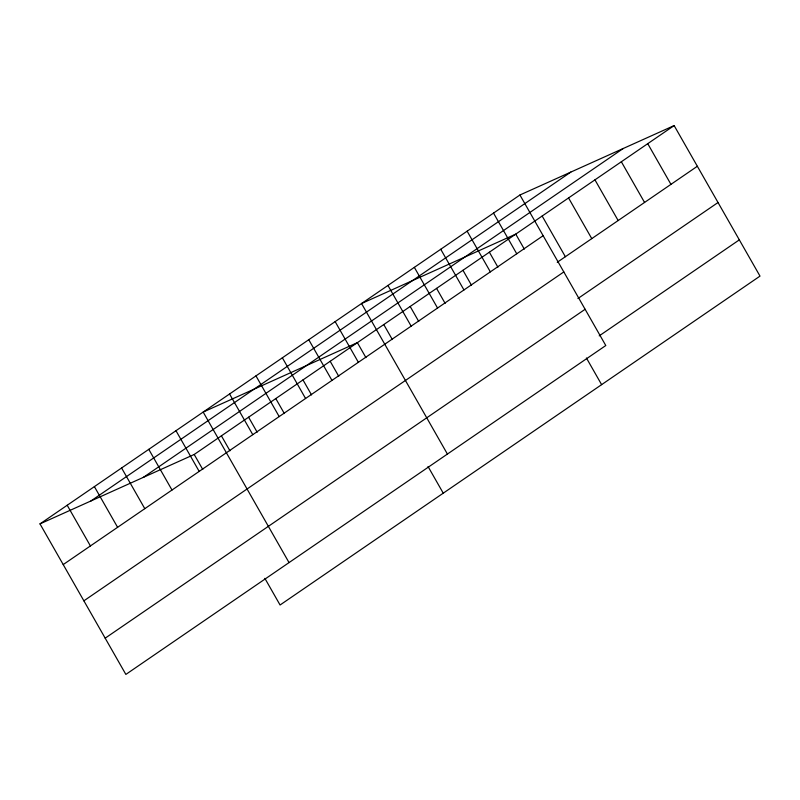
<?xml version="1.0" encoding="UTF-8"?>
<svg xmlns="http://www.w3.org/2000/svg" width="800" height="800" viewBox="0 0 800 800"><rect width="100%" height="100%" fill="white"/><g stroke="black" fill="none" stroke-linecap="round" stroke-linejoin="round"><path stroke-width="1.2" d="M519.93 195L605.79 345.53L125.86 674.42L40 523.89L519.93 195L674.14 125.58L760 276.11L280.07 605L264.87 578.35M90.89 500.98L570.82 172.09M143.32 477.38L623.25 148.49M40 523.89L194.21 454.47L674.14 125.58M63.21 564.58L543.14 235.69M557.25 262.28L697.35 166.27M83.88 600.83L563.81 271.94M577.92 298.53L718.02 202.52M105.18 638.17L585.12 309.28M599.22 335.87L739.33 239.86M647.74 143.67L670.95 184.36M621.35 161.76L644.56 202.45M594.95 179.85L618.16 220.54M568.56 197.94L591.77 238.63M542.16 216.03L565.37 256.72M524.31 249.11L515.76 234.12L361.55 303.53L447.41 454.06M586.42 357.99L601.62 384.64M493.53 213.09L516.74 253.78M489.37 252.2L497.92 267.2M467.14 231.18L490.35 271.87M462.97 270.29L471.52 285.28M440.74 249.27L463.95 289.96M436.57 288.38L445.13 303.37M414.35 267.36L437.56 308.05M410.18 306.47L418.73 321.46M387.95 285.45L411.16 326.14M383.78 324.56L392.33 339.55M365.94 357.64L357.39 342.65L203.18 412.07L289.04 562.6M428.04 466.52L443.25 493.18M335.16 321.62L358.37 362.31M330.19 361.29L338.74 376.28M308.76 339.71L331.97 380.4M302.99 379.92L311.54 394.91M282.37 357.8L305.57 398.49M275.8 398.56L284.35 413.55M255.97 375.89L279.18 416.58M248.6 417.2L257.15 432.19M229.57 393.98L252.78 434.67M221.41 435.83L229.96 450.83M194.21 454.47L202.76 469.46M175.98 430.71L199.19 471.4M148.78 449.34L171.99 490.03M121.59 467.98L144.8 508.67M94.39 486.62L117.6 527.31M67.2 505.25L90.41 545.94"/></g></svg>
